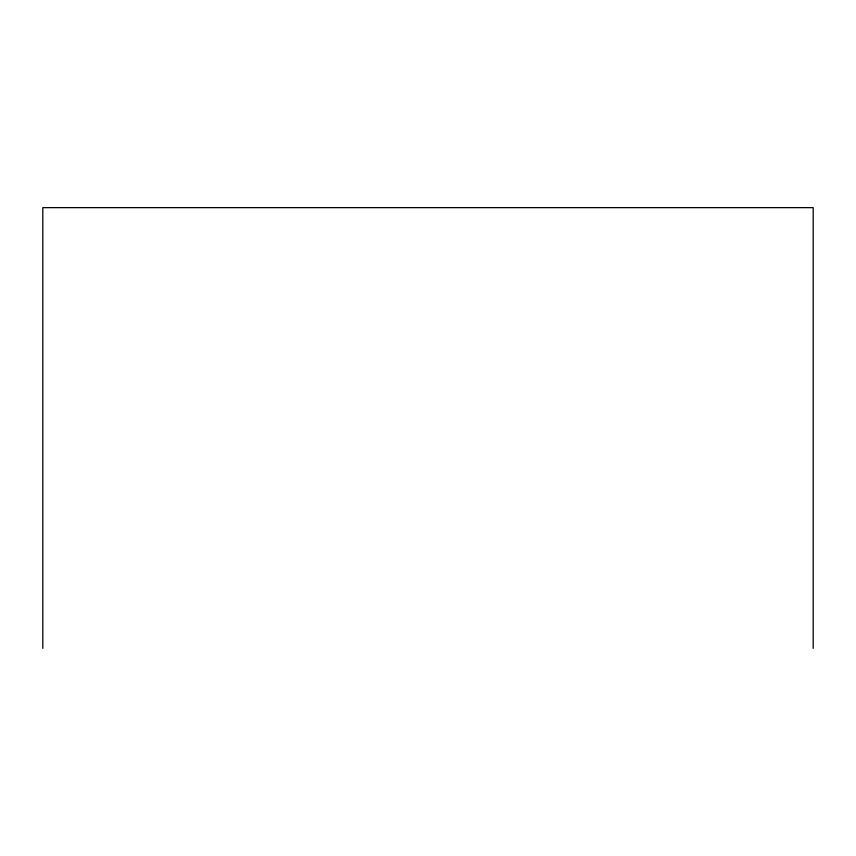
<?xml version="1.0" encoding="UTF-8"?>
<svg xmlns="http://www.w3.org/2000/svg" width="856" height="856" viewBox="0 0 856 856"><rect width="100%" height="100%" fill="white"/><g stroke="black" fill="none" stroke-linecap="round" stroke-linejoin="round"><path stroke-width="1.28" d="M813.2 648.367L813.2 207.634L42.8 207.634L42.8 648.367"/></g></svg>
